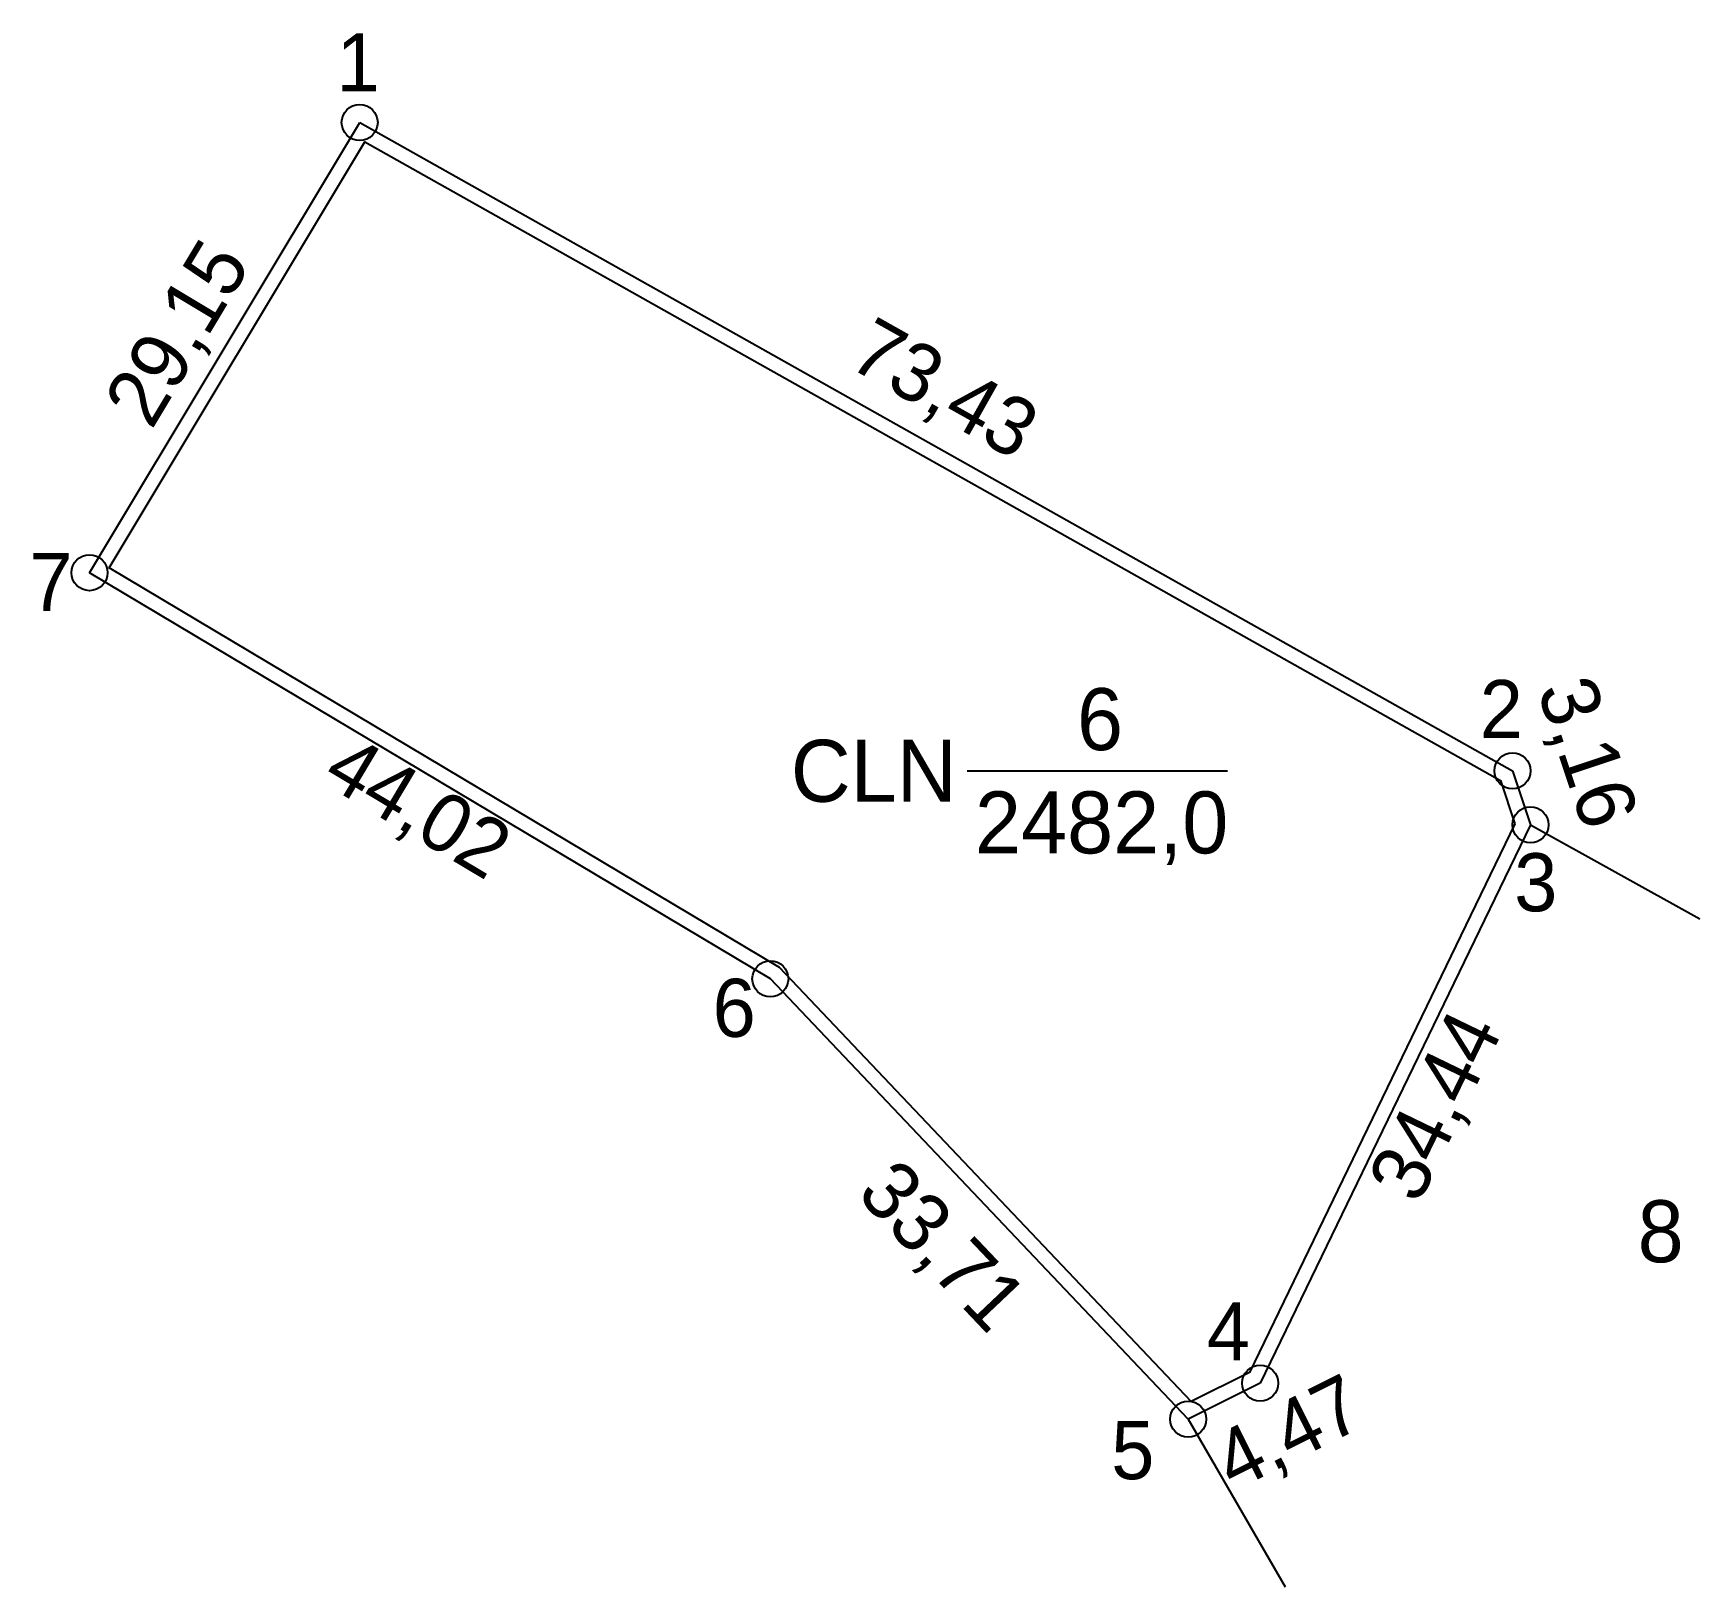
# Model space of a CAD drawing. Extents: x 553094.9 to 553187.4, y 1840949.7 to 1841035.9.
import ezdxf

# ---------------------------------------------------------------- set-up
doc = ezdxf.new("R2010")
doc.units = 0
for name, color, linetype in [('CanhThua', 7, 'Continuous'), ('ChieuDaiCanhThua', 7, 'Continuous'), ('Level 2', 7, 'Continuous'), ('MocDinhThua', 7, 'Continuous'), ('NhanDiaChinhThua', 7, 'Continuous'), ('NhanTuCan', 7, 'Continuous'), ('RauThua', 7, 'Continuous'), ('SoHieuDinhThua', 7, 'Continuous')]:
    doc.layers.add(name, color=color, linetype=linetype)

msp = doc.modelspace()

# ---------------------------------------------------------------- linework, layer by layer
at = {"layer": 'CanhThua'}
for p, q in [((553098, 1841006), (553113, 1841031)), ((553113, 1841031), (553177, 1840995)), ((553135.8, 1840983.45), (553098, 1841006)), ((553177, 1840995), (553178, 1840992)), ((553178, 1840992), (553163, 1840961)), ((553159, 1840959), (553135.8, 1840983.45)), ((553163, 1840961), (553159, 1840959))]:
    msp.add_line(p, q, dxfattribs=at)
at = {"layer": 'Level 2'}
msp.add_lwpolyline([(553177.138, 1840992.056), (553162.399, 1840961.594), (553159.172, 1840959.981), (553136.304, 1840984.081), (553099.099, 1841006.276), (553113.286, 1841029.921), (553176.339, 1840994.454)], close=True, dxfattribs=at)
at = {"layer": 'MocDinhThua'}
for centre in [(553113, 1841031), (553098, 1841006), (553177, 1840995), (553178, 1840992), (553135.8, 1840983.45), (553163, 1840961), (553159, 1840959)]:
    msp.add_circle(centre, 1, dxfattribs=at)
at = {"layer": 'NhanDiaChinhThua'}
msp.add_line((553146.72, 1840995), (553161.182, 1840995), dxfattribs=at)
at = {"layer": 'RauThua'}
for p, q in [((553178, 1840992), (553187.397, 1840986.78)), ((553159, 1840959), (553164.386, 1840949.697))]:
    msp.add_line(p, q, dxfattribs=at)

# ---------------------------------------------------------------- texts
at = {"layer": 'ChieuDaiCanhThua'}
for s, rotation, p in [('29,15', 59.03624, (553101.445, 1841013.876)), ('73,43', 330.64225, (553140.005, 1841017.492)), ('3,16', 288.43495, (553178.352, 1840999.506)), ('44,02', 329.18135, (553110.806, 1840994.398)), ('34,44', 64.17901, (553171.784, 1840970.858)), ('33,71', 313.49731, (553140.518, 1840971.45)), ('4,47', 26.56505, (553161.518, 1840954.981))]:
    msp.add_text(s, height=3.2248, rotation=rotation, dxfattribs=at).set_placement(p)
at = {"layer": 'NhanDiaChinhThua'}
for s, height, p in [('6', 3.44, (553152.825, 1840996.147)), ('CLN', 3.4398, (553136.939, 1840993.28)), ('2482,0', 3.4398, (553147.159, 1840990.414))]:
    msp.add_text(s, height=height, dxfattribs=at).set_placement(p)
at = {"layer": 'NhanTuCan'}
msp.add_text('8', height=3.44, dxfattribs=at).set_placement((553183.952, 1840967.711))
at = {"layer": 'SoHieuDinhThua'}
for s, p in [('1', (553111.711, 1841032.724)), ('7', (553094.66, 1841003.872)), ('2', (553175.185, 1840996.814)), ('3', (553177.099, 1840987.198)), ('6', (553132.594, 1840980.225)), ('4', (553160.028, 1840962.267)), ('5', (553154.724, 1840955.665))]:
    msp.add_text(s, height=3.225, dxfattribs=at).set_placement(p)

doc.saveas('drawing.dxf')
